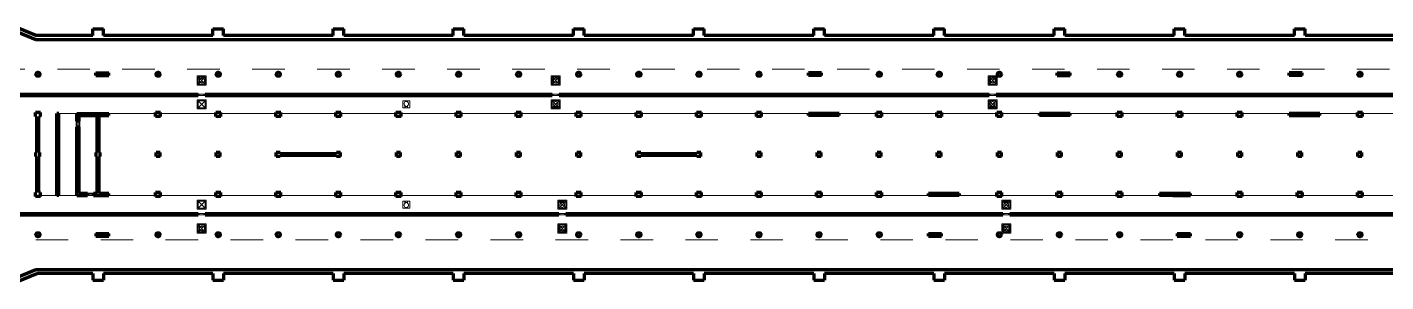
# Model space of a CAD drawing. Header units: metres. Extents: x 1807 to 3745, y 842 to 1968.
# Drawn here: x 2671.4 to 2874.9, y 1402.9 to 1441.1 of the extents above; entities that cross this region are included whole.
import ezdxf

# ---------------------------------------------------------------- set-up
doc = ezdxf.new("R2010")
doc.units = ezdxf.units.M
doc.header["$MEASUREMENT"] = 0
doc.linetypes.add('DGN2', pattern=[9.732586, 4.866293, -4.866293])
doc.layers.add('Level 1', color=7, linetype='Continuous', lineweight=0)

msp = doc.modelspace()

# ---------------------------------------------------------------- linework, layer by layer
at = {"layer": 'Level 1', "color": 7, "linetype": 'Continuous', "lineweight": 70}
for p, q in [((2669.8, 1441.05), (2672.82, 1439.8)), ((2681.2, 1440.8), (2682.8, 1440.8)), ((2681.2, 1439.8), (2681.2, 1440.8)), ((2682.8, 1439.8), (2682.8, 1440.8)), ((2699.2, 1440.8), (2700.8, 1440.8)), ((2699.2, 1439.8), (2699.2, 1440.8)), ((2700.8, 1439.8), (2700.8, 1440.8)), ((2717.2, 1440.8), (2718.8, 1440.8)), ((2717.2, 1439.8), (2717.2, 1440.8)), ((2718.8, 1439.8), (2718.8, 1440.8)), ((2735.2, 1440.8), (2736.8, 1440.8)), ((2735.2, 1439.8), (2735.2, 1440.8)), ((2736.8, 1439.8), (2736.8, 1440.8)), ((2753.2, 1440.8), (2754.8, 1440.8)), ((2753.2, 1439.8), (2753.2, 1440.8)), ((2754.8, 1439.8), (2754.8, 1440.8)), ((2771.2, 1440.8), (2772.8, 1440.8)), ((2771.2, 1439.8), (2771.2, 1440.8)), ((2772.8, 1439.8), (2772.8, 1440.8)), ((2789.2, 1440.8), (2790.8, 1440.8)), ((2789.2, 1439.8), (2789.2, 1440.8)), ((2790.8, 1439.8), (2790.8, 1440.8)), ((2807.2, 1440.8), (2808.8, 1440.8)), ((2807.2, 1439.8), (2807.2, 1440.8)), ((2808.8, 1439.8), (2808.8, 1440.8)), ((2825.2, 1440.8), (2826.8, 1440.8)), ((2825.2, 1439.8), (2825.2, 1440.8)), ((2826.8, 1439.8), (2826.8, 1440.8)), ((2843.2, 1440.8), (2844.8, 1440.8)), ((2843.2, 1439.8), (2843.2, 1440.8)), ((2844.8, 1439.8), (2844.8, 1440.8)), ((2861.2, 1440.8), (2862.8, 1440.8)), ((2861.2, 1439.8), (2861.2, 1440.8)), ((2862.8, 1439.8), (2862.8, 1440.8)), ((2669.46, 1440.54), (2672.7, 1439.2)), ((2672.7, 1439.2), (2734.97, 1439.2)), ((2672.7, 1439.2), (2734.97, 1439.2)), ((2681.2, 1439.8), (2672.82, 1439.8)), ((2699.2, 1439.8), (2682.8, 1439.8)), ((2717.2, 1439.8), (2700.8, 1439.8)), ((2735.2, 1439.8), (2718.8, 1439.8)), ((2734.97, 1439.2), (2842.97, 1439.2)), ((2734.97, 1439.2), (2842.97, 1439.2)), ((2753.2, 1439.8), (2736.8, 1439.8)), ((2771.2, 1439.8), (2754.8, 1439.8)), ((2789.2, 1439.8), (2772.8, 1439.8)), ((2807.2, 1439.8), (2790.8, 1439.8)), ((2825.2, 1439.8), (2808.8, 1439.8)), ((2843.2, 1439.8), (2826.8, 1439.8)), ((2842.97, 1439.2), (2952, 1439.2)), ((2842.97, 1439.2), (2952, 1439.2)), ((2861.2, 1439.8), (2844.8, 1439.8)), ((2879.2, 1439.8), (2862.8, 1439.8)), ((2681.65, 1434.2), (2683.61, 1434.2)), ((2681.65, 1433.8), (2681.65, 1434.2)), ((2681.65, 1433.8), (2683.61, 1433.8)), ((2683.61, 1433.8), (2683.61, 1434.2)), ((2788.39, 1433.8), (2788.39, 1434.2)), ((2790.35, 1434.2), (2788.39, 1434.2)), ((2790.35, 1433.8), (2788.39, 1433.8)), ((2790.35, 1433.8), (2790.35, 1434.2)), ((2825.65, 1434.2), (2827.61, 1434.2)), ((2825.65, 1433.8), (2825.65, 1434.2)), ((2825.65, 1433.8), (2827.61, 1433.8)), ((2827.61, 1433.8), (2827.61, 1434.2)), ((2860.39, 1433.8), (2860.39, 1434.2)), ((2862.35, 1434.2), (2860.39, 1434.2)), ((2862.35, 1433.8), (2860.39, 1433.8)), ((2862.35, 1433.8), (2862.35, 1434.2)), ((2666.5, 1431.05), (2697, 1431.05)), ((2666.5, 1430.85), (2697, 1430.85)), ((2697, 1430.85), (2697, 1431.05)), ((2698.05, 1431.05), (2734.97, 1431.05)), ((2698.05, 1430.85), (2698.05, 1431.05)), ((2698.05, 1430.85), (2734.97, 1430.85)), ((2734.97, 1431.05), (2750, 1431.05)), ((2734.97, 1430.85), (2750, 1430.85)), ((2750, 1430.85), (2750, 1431.05)), ((2751.05, 1430.85), (2751.05, 1431.05)), ((2751.05, 1431.05), (2815.45, 1431.05)), ((2751.05, 1430.85), (2815.45, 1430.85)), ((2815.45, 1430.85), (2815.45, 1431.05)), ((2816.5, 1430.85), (2816.5, 1431.05)), ((2816.5, 1431.05), (2842.97, 1431.05)), ((2816.5, 1430.85), (2842.97, 1430.85)), ((2842.97, 1431.05), (2887.45, 1431.05)), ((2842.97, 1430.85), (2887.45, 1430.85)), ((2672.62, 1427.7), (2672.62, 1428.3)), ((2673.38, 1428.3), (2672.62, 1428.3)), ((2672.85, 1427.7), (2672.62, 1427.7)), ((2672.85, 1422.3), (2672.85, 1427.7)), ((2673.15, 1422.3), (2673.15, 1427.7)), ((2673.38, 1427.7), (2673.15, 1427.7)), ((2673.38, 1427.7), (2673.38, 1428.3)), ((2676.15, 1428.15), (2675.85, 1428.15)), ((2675.85, 1415.85), (2675.85, 1428.15)), ((2676.15, 1415.85), (2676.15, 1428.15)), ((2678.85, 1427), (2678.85, 1428.15)), ((2678.85, 1428.15), (2683.61, 1428.15)), ((2679.15, 1427), (2678.85, 1427)), ((2679.15, 1427), (2679.15, 1427.85)), ((2679.15, 1427.85), (2681.85, 1427.85)), ((2681.85, 1422.3), (2681.85, 1427.85)), ((2682.15, 1427.85), (2683.61, 1427.85)), ((2682.15, 1422.3), (2682.15, 1427.85)), ((2683.61, 1427.85), (2683.61, 1428.15)), ((2691.38, 1428.3), (2690.62, 1428.3)), ((2690.62, 1427.7), (2690.62, 1428.3)), ((2691.38, 1427.7), (2690.62, 1427.7)), ((2691.38, 1427.7), (2691.38, 1428.3)), ((2699.62, 1427.7), (2699.62, 1428.3)), ((2700.38, 1428.3), (2699.62, 1428.3)), ((2700.38, 1427.7), (2699.62, 1427.7)), ((2700.38, 1427.7), (2700.38, 1428.3)), ((2709.38, 1428.3), (2708.62, 1428.3)), ((2708.62, 1427.7), (2708.62, 1428.3)), ((2709.38, 1427.7), (2708.62, 1427.7)), ((2709.38, 1427.7), (2709.38, 1428.3)), ((2718.38, 1428.3), (2717.62, 1428.3)), ((2717.62, 1427.7), (2717.62, 1428.3)), ((2718.38, 1427.7), (2717.62, 1427.7)), ((2718.38, 1427.7), (2718.38, 1428.3)), ((2726.62, 1427.7), (2726.62, 1428.3)), ((2727.38, 1428.3), (2726.62, 1428.3)), ((2727.38, 1427.7), (2726.62, 1427.7)), ((2727.38, 1427.7), (2727.38, 1428.3)), ((2736.38, 1428.3), (2735.62, 1428.3)), ((2735.62, 1427.7), (2735.62, 1428.3)), ((2736.38, 1427.7), (2735.62, 1427.7)), ((2736.38, 1427.7), (2736.38, 1428.3)), ((2744.62, 1427.7), (2744.62, 1428.3)), ((2745.38, 1428.3), (2744.62, 1428.3)), ((2745.38, 1427.7), (2744.62, 1427.7)), ((2745.38, 1427.7), (2745.38, 1428.3)), ((2754.38, 1428.3), (2753.62, 1428.3)), ((2753.62, 1427.7), (2753.62, 1428.3)), ((2754.38, 1427.7), (2753.62, 1427.7)), ((2754.38, 1427.7), (2754.38, 1428.3)), ((2763.38, 1428.3), (2762.62, 1428.3)), ((2762.62, 1427.7), (2762.62, 1428.3)), ((2763.38, 1427.7), (2762.62, 1427.7)), ((2763.38, 1427.7), (2763.38, 1428.3)), ((2771.62, 1427.7), (2771.62, 1428.3)), ((2772.38, 1428.3), (2771.62, 1428.3)), ((2772.38, 1427.7), (2771.62, 1427.7)), ((2772.38, 1427.7), (2772.38, 1428.3)), ((2780.62, 1427.7), (2780.62, 1428.3)), ((2781.38, 1428.3), (2780.62, 1428.3)), ((2781.38, 1427.7), (2780.62, 1427.7)), ((2781.38, 1427.7), (2781.38, 1428.3)), ((2788.39, 1427.85), (2788.39, 1428.15)), ((2793, 1428.15), (2788.39, 1428.15)), ((2793, 1427.85), (2788.39, 1427.85)), ((2793, 1427.85), (2793, 1428.15)), ((2799.38, 1428.3), (2798.62, 1428.3)), ((2798.62, 1427.7), (2798.62, 1428.3)), ((2799.38, 1427.7), (2798.62, 1427.7)), ((2799.38, 1427.7), (2799.38, 1428.3)), ((2807.62, 1427.7), (2807.62, 1428.3)), ((2808.38, 1428.3), (2807.62, 1428.3)), ((2808.38, 1427.7), (2807.62, 1427.7)), ((2808.38, 1427.7), (2808.38, 1428.3)), ((2816.62, 1427.7), (2816.62, 1428.3)), ((2817.38, 1428.3), (2816.62, 1428.3)), ((2817.38, 1427.7), (2816.62, 1427.7)), ((2817.38, 1427.7), (2817.38, 1428.3)), ((2827.61, 1428.15), (2823, 1428.15)), ((2823, 1427.85), (2823, 1428.15)), ((2827.61, 1427.85), (2823, 1427.85)), ((2827.61, 1427.85), (2827.61, 1428.15)), ((2835.38, 1428.3), (2834.62, 1428.3)), ((2834.62, 1427.7), (2834.62, 1428.3)), ((2835.38, 1427.7), (2834.62, 1427.7)), ((2835.38, 1427.7), (2835.38, 1428.3)), ((2844.38, 1428.3), (2843.62, 1428.3)), ((2843.62, 1427.7), (2843.62, 1428.3)), ((2844.38, 1427.7), (2843.62, 1427.7)), ((2844.38, 1427.7), (2844.38, 1428.3)), ((2852.62, 1427.7), (2852.62, 1428.3)), ((2853.38, 1428.3), (2852.62, 1428.3)), ((2853.38, 1427.7), (2852.62, 1427.7)), ((2853.38, 1427.7), (2853.38, 1428.3)), ((2860.39, 1427.85), (2860.39, 1428.15)), ((2865, 1428.15), (2860.39, 1428.15)), ((2860.39, 1427.85), (2865, 1427.85)), ((2865, 1427.85), (2865, 1428.15)), ((2871.38, 1428.3), (2870.62, 1428.3)), ((2870.62, 1427.7), (2870.62, 1428.3)), ((2871.38, 1427.7), (2870.62, 1427.7)), ((2871.38, 1427.7), (2871.38, 1428.3)), ((2679.15, 1426.1), (2678.85, 1426.1)), ((2678.85, 1415.85), (2678.85, 1426.1)), ((2679.15, 1416.15), (2679.15, 1426.1)), ((2672.85, 1422.3), (2672.7, 1422.3)), ((2672.7, 1421.7), (2672.7, 1422.3)), ((2672.85, 1421.7), (2672.7, 1421.7)), ((2672.85, 1416.3), (2672.85, 1421.7)), ((2673.3, 1422.3), (2673.15, 1422.3)), ((2673.15, 1416.3), (2673.15, 1421.7)), ((2673.3, 1421.7), (2673.15, 1421.7)), ((2673.3, 1421.7), (2673.3, 1422.3)), ((2681.85, 1422.3), (2681.7, 1422.3)), ((2681.7, 1421.7), (2681.7, 1422.3)), ((2681.85, 1421.7), (2681.7, 1421.7)), ((2681.85, 1416.15), (2681.85, 1421.7)), ((2682.3, 1422.3), (2682.15, 1422.3)), ((2682.15, 1416.15), (2682.15, 1421.7)), ((2682.3, 1421.7), (2682.15, 1421.7)), ((2682.3, 1421.7), (2682.3, 1422.3)), ((2691.3, 1422.3), (2690.7, 1422.3)), ((2690.7, 1421.7), (2690.7, 1422.3)), ((2691.3, 1421.7), (2690.7, 1421.7)), ((2691.3, 1421.7), (2691.3, 1422.3)), ((2700.3, 1422.3), (2699.7, 1422.3)), ((2699.7, 1421.7), (2699.7, 1422.3)), ((2700.3, 1421.7), (2699.7, 1421.7)), ((2700.3, 1421.7), (2700.3, 1422.3)), ((2709.3, 1422.3), (2708.7, 1422.3)), ((2708.7, 1421.7), (2708.7, 1422.3)), ((2709.3, 1421.7), (2708.7, 1421.7)), ((2709.3, 1422.15), (2709.3, 1422.3)), ((2709.3, 1422.15), (2717.7, 1422.15)), ((2717.7, 1421.85), (2709.3, 1421.85)), ((2709.3, 1421.7), (2709.3, 1421.85)), ((2717.7, 1422.15), (2717.7, 1422.3)), ((2718.3, 1422.3), (2717.7, 1422.3)), ((2717.7, 1421.7), (2717.7, 1421.85)), ((2718.3, 1421.7), (2717.7, 1421.7)), ((2718.3, 1421.7), (2718.3, 1422.3)), ((2727.3, 1422.3), (2726.7, 1422.3)), ((2726.7, 1421.7), (2726.7, 1422.3)), ((2727.3, 1421.7), (2726.7, 1421.7)), ((2727.3, 1421.7), (2727.3, 1422.3)), ((2736.3, 1422.3), (2735.7, 1422.3)), ((2735.7, 1421.7), (2735.7, 1422.3)), ((2736.3, 1421.7), (2735.7, 1421.7)), ((2736.3, 1421.7), (2736.3, 1422.3)), ((2744.7, 1421.7), (2744.7, 1422.3)), ((2745.3, 1422.3), (2744.7, 1422.3)), ((2745.3, 1421.7), (2744.7, 1421.7)), ((2745.3, 1421.7), (2745.3, 1422.3)), ((2753.7, 1421.7), (2753.7, 1422.3)), ((2754.3, 1422.3), (2753.7, 1422.3)), ((2754.3, 1421.7), (2753.7, 1421.7)), ((2754.3, 1421.7), (2754.3, 1422.3)), ((2762.7, 1421.7), (2762.7, 1422.3)), ((2763.3, 1422.3), (2762.7, 1422.3)), ((2763.3, 1421.7), (2762.7, 1421.7)), ((2763.3, 1422.15), (2763.3, 1422.3)), ((2763.3, 1422.15), (2771.7, 1422.15)), ((2763.3, 1421.7), (2763.3, 1421.85)), ((2771.7, 1421.85), (2763.3, 1421.85)), ((2772.3, 1422.3), (2771.7, 1422.3)), ((2771.7, 1422.15), (2771.7, 1422.3)), ((2771.7, 1421.7), (2771.7, 1421.85)), ((2772.3, 1421.7), (2771.7, 1421.7)), ((2772.3, 1421.7), (2772.3, 1422.3)), ((2780.7, 1421.7), (2780.7, 1422.3)), ((2781.3, 1422.3), (2780.7, 1422.3)), ((2781.3, 1421.7), (2780.7, 1421.7)), ((2781.3, 1421.7), (2781.3, 1422.3)), ((2789.7, 1421.7), (2789.7, 1422.3)), ((2790.3, 1422.3), (2789.7, 1422.3)), ((2790.3, 1421.7), (2789.7, 1421.7)), ((2790.3, 1421.7), (2790.3, 1422.3)), ((2798.7, 1421.7), (2798.7, 1422.3)), ((2799.3, 1422.3), (2798.7, 1422.3)), ((2799.3, 1421.7), (2798.7, 1421.7)), ((2799.3, 1421.7), (2799.3, 1422.3)), ((2807.7, 1421.7), (2807.7, 1422.3)), ((2808.3, 1422.3), (2807.7, 1422.3)), ((2808.3, 1421.7), (2807.7, 1421.7)), ((2808.3, 1421.7), (2808.3, 1422.3)), ((2816.7, 1421.7), (2816.7, 1422.3)), ((2817.3, 1422.3), (2816.7, 1422.3)), ((2817.3, 1421.7), (2816.7, 1421.7)), ((2817.3, 1421.7), (2817.3, 1422.3)), ((2825.7, 1421.7), (2825.7, 1422.3)), ((2826.3, 1422.3), (2825.7, 1422.3)), ((2826.3, 1421.7), (2825.7, 1421.7)), ((2826.3, 1421.7), (2826.3, 1422.3)), ((2834.7, 1421.7), (2834.7, 1422.3)), ((2835.3, 1422.3), (2834.7, 1422.3)), ((2835.3, 1421.7), (2834.7, 1421.7)), ((2835.3, 1421.7), (2835.3, 1422.3)), ((2844.3, 1422.3), (2843.7, 1422.3)), ((2843.7, 1421.7), (2843.7, 1422.3)), ((2844.3, 1421.7), (2843.7, 1421.7)), ((2844.3, 1421.7), (2844.3, 1422.3)), ((2852.7, 1421.7), (2852.7, 1422.3)), ((2853.3, 1422.3), (2852.7, 1422.3)), ((2853.3, 1421.7), (2852.7, 1421.7)), ((2853.3, 1421.7), (2853.3, 1422.3)), ((2861.7, 1421.7), (2861.7, 1422.3)), ((2862.3, 1422.3), (2861.7, 1422.3)), ((2862.3, 1421.7), (2861.7, 1421.7)), ((2862.3, 1421.7), (2862.3, 1422.3)), ((2870.7, 1421.7), (2870.7, 1422.3)), ((2871.3, 1422.3), (2870.7, 1422.3)), ((2871.3, 1421.7), (2870.7, 1421.7)), ((2871.3, 1421.7), (2871.3, 1422.3)), ((2672.85, 1416.3), (2672.62, 1416.3)), ((2672.62, 1415.7), (2672.62, 1416.3)), ((2673.38, 1415.7), (2672.62, 1415.7)), ((2673.38, 1416.3), (2673.15, 1416.3)), ((2673.38, 1415.7), (2673.38, 1416.3)), ((2676.15, 1415.85), (2675.85, 1415.85)), ((2678.85, 1415.85), (2680.43, 1415.85)), ((2680.43, 1416.15), (2679.15, 1416.15)), ((2680.43, 1415.85), (2680.43, 1416.15)), ((2681.32, 1415.85), (2681.32, 1416.15)), ((2681.85, 1416.15), (2681.32, 1416.15)), ((2681.32, 1415.85), (2683.61, 1415.85)), ((2683.61, 1416.15), (2682.15, 1416.15)), ((2683.61, 1415.85), (2683.61, 1416.15)), ((2691.38, 1416.3), (2690.62, 1416.3)), ((2690.62, 1415.7), (2690.62, 1416.3)), ((2691.38, 1415.7), (2690.62, 1415.7)), ((2691.38, 1415.7), (2691.38, 1416.3)), ((2699.62, 1415.7), (2699.62, 1416.3)), ((2700.38, 1416.3), (2699.62, 1416.3)), ((2700.38, 1415.7), (2699.62, 1415.7)), ((2700.38, 1415.7), (2700.38, 1416.3)), ((2709.38, 1416.3), (2708.62, 1416.3)), ((2708.62, 1415.7), (2708.62, 1416.3)), ((2709.38, 1415.7), (2708.62, 1415.7)), ((2709.38, 1415.7), (2709.38, 1416.3)), ((2718.38, 1416.3), (2717.62, 1416.3)), ((2717.62, 1415.7), (2717.62, 1416.3)), ((2718.38, 1415.7), (2717.62, 1415.7)), ((2718.38, 1415.7), (2718.38, 1416.3)), ((2726.62, 1415.7), (2726.62, 1416.3)), ((2727.38, 1416.3), (2726.62, 1416.3)), ((2727.38, 1415.7), (2726.62, 1415.7)), ((2727.38, 1415.7), (2727.38, 1416.3)), ((2735.62, 1415.7), (2735.62, 1416.3)), ((2736.38, 1416.3), (2735.62, 1416.3)), ((2736.38, 1415.7), (2735.62, 1415.7)), ((2736.38, 1415.7), (2736.38, 1416.3)), ((2744.62, 1415.7), (2744.62, 1416.3)), ((2745.38, 1416.3), (2744.62, 1416.3)), ((2745.38, 1415.7), (2744.62, 1415.7)), ((2745.38, 1415.7), (2745.38, 1416.3)), ((2754.38, 1416.3), (2753.62, 1416.3)), ((2753.62, 1415.7), (2753.62, 1416.3)), ((2754.38, 1415.7), (2753.62, 1415.7)), ((2754.38, 1415.7), (2754.38, 1416.3)), ((2763.38, 1416.3), (2762.62, 1416.3)), ((2762.62, 1415.7), (2762.62, 1416.3)), ((2763.38, 1415.7), (2762.62, 1415.7)), ((2763.38, 1415.7), (2763.38, 1416.3)), ((2771.62, 1415.7), (2771.62, 1416.3)), ((2772.38, 1416.3), (2771.62, 1416.3)), ((2772.38, 1415.7), (2771.62, 1415.7)), ((2772.38, 1415.7), (2772.38, 1416.3)), ((2780.62, 1415.7), (2780.62, 1416.3)), ((2781.38, 1416.3), (2780.62, 1416.3)), ((2781.38, 1415.7), (2780.62, 1415.7)), ((2781.38, 1415.7), (2781.38, 1416.3)), ((2790.38, 1416.3), (2789.62, 1416.3)), ((2789.62, 1415.7), (2789.62, 1416.3)), ((2790.38, 1415.7), (2789.62, 1415.7)), ((2790.38, 1415.7), (2790.38, 1416.3)), ((2799.38, 1416.3), (2798.62, 1416.3)), ((2798.62, 1415.7), (2798.62, 1416.3)), ((2799.38, 1415.7), (2798.62, 1415.7)), ((2799.38, 1415.7), (2799.38, 1416.3)), ((2806.39, 1415.85), (2806.39, 1416.15)), ((2811, 1416.15), (2806.39, 1416.15)), ((2811, 1415.85), (2806.39, 1415.85)), ((2811, 1416.15), (2811, 1415.85)), ((2816.62, 1415.7), (2816.62, 1416.3)), ((2817.38, 1416.3), (2816.62, 1416.3)), ((2817.38, 1415.7), (2816.62, 1415.7)), ((2817.38, 1415.7), (2817.38, 1416.3)), ((2826.38, 1416.3), (2825.62, 1416.3)), ((2825.62, 1415.7), (2825.62, 1416.3)), ((2826.38, 1415.7), (2825.62, 1415.7)), ((2826.38, 1415.7), (2826.38, 1416.3)), ((2835.38, 1416.3), (2834.62, 1416.3)), ((2834.62, 1415.7), (2834.62, 1416.3)), ((2835.38, 1415.7), (2834.62, 1415.7)), ((2835.38, 1415.7), (2835.38, 1416.3)), ((2842.97, 1416.15), (2841, 1416.15)), ((2841, 1416.15), (2841, 1415.85)), ((2842.97, 1415.85), (2841, 1415.85)), ((2845.61, 1416.15), (2842.97, 1416.15)), ((2842.97, 1415.85), (2845.61, 1415.85)), ((2845.61, 1415.85), (2845.61, 1416.15)), ((2852.62, 1415.7), (2852.62, 1416.3)), ((2853.38, 1416.3), (2852.62, 1416.3)), ((2853.38, 1415.7), (2852.62, 1415.7)), ((2853.38, 1415.7), (2853.38, 1416.3)), ((2861.62, 1415.7), (2861.62, 1416.3)), ((2862.38, 1416.3), (2861.62, 1416.3)), ((2862.38, 1415.7), (2861.62, 1415.7)), ((2862.38, 1415.7), (2862.38, 1416.3)), ((2871.38, 1416.3), (2870.62, 1416.3)), ((2870.62, 1415.7), (2870.62, 1416.3)), ((2871.38, 1415.7), (2870.62, 1415.7)), ((2871.38, 1415.7), (2871.38, 1416.3)), ((2667, 1413.15), (2697, 1413.15)), ((2667, 1412.95), (2697, 1412.95)), ((2697, 1412.95), (2697, 1413.15)), ((2698.05, 1413.15), (2734.97, 1413.15)), ((2698.05, 1412.95), (2698.05, 1413.15)), ((2698.05, 1412.95), (2734.97, 1412.95)), ((2734.97, 1413.15), (2751, 1413.15)), ((2734.97, 1412.95), (2751, 1412.95)), ((2751, 1412.95), (2751, 1413.15)), ((2752.05, 1412.95), (2752.05, 1413.15)), ((2752.05, 1413.15), (2817.5, 1413.15)), ((2752.05, 1412.95), (2817.5, 1412.95)), ((2817.5, 1412.95), (2817.5, 1413.15)), ((2818.55, 1412.95), (2818.55, 1413.15)), ((2818.55, 1413.15), (2842.97, 1413.15)), ((2818.55, 1412.95), (2842.97, 1412.95)), ((2842.97, 1413.15), (2889.5, 1413.15)), ((2842.97, 1412.95), (2889.5, 1412.95)), ((2681.65, 1410.2), (2681.65, 1409.8)), ((2681.65, 1410.2), (2683.61, 1410.2)), ((2681.65, 1409.8), (2683.61, 1409.8)), ((2683.61, 1409.8), (2683.61, 1410.2)), ((2806.39, 1409.8), (2806.39, 1410.2)), ((2806.39, 1410.2), (2808.35, 1410.2)), ((2806.39, 1409.8), (2808.35, 1409.8)), ((2808.35, 1409.8), (2808.35, 1410.2)), ((2843.65, 1410.2), (2845.61, 1410.2)), ((2843.65, 1410.2), (2843.65, 1409.8)), ((2843.65, 1409.8), (2845.61, 1409.8)), ((2845.61, 1409.8), (2845.61, 1410.2)), ((2669.46, 1403.46), (2672.7, 1404.8)), ((2669.8, 1402.95), (2672.82, 1404.2)), ((2672.7, 1404.8), (2734.97, 1404.8)), ((2672.7, 1404.8), (2734.97, 1404.8)), ((2681.2, 1404.2), (2672.82, 1404.2)), ((2681.2, 1404.2), (2681.2, 1403.2)), ((2699.2, 1404.2), (2682.8, 1404.2)), ((2682.8, 1404.2), (2682.8, 1403.2)), ((2699.2, 1404.2), (2699.2, 1403.2)), ((2700.8, 1404.2), (2700.8, 1403.2)), ((2717.2, 1404.2), (2700.8, 1404.2)), ((2717.2, 1404.2), (2717.2, 1403.2)), ((2718.8, 1404.2), (2718.8, 1403.2)), ((2735.2, 1404.2), (2718.8, 1404.2)), ((2734.97, 1404.8), (2842.97, 1404.8)), ((2734.97, 1404.8), (2842.97, 1404.8)), ((2735.2, 1404.2), (2735.2, 1403.2)), ((2736.8, 1404.2), (2736.8, 1403.2)), ((2753.2, 1404.2), (2736.8, 1404.2)), ((2753.2, 1404.2), (2753.2, 1403.2)), ((2754.8, 1404.2), (2754.8, 1403.2)), ((2771.2, 1404.2), (2754.8, 1404.2)), ((2771.2, 1404.2), (2771.2, 1403.2)), ((2772.8, 1404.2), (2772.8, 1403.2)), ((2789.2, 1404.2), (2772.8, 1404.2)), ((2789.2, 1404.2), (2789.2, 1403.2)), ((2790.8, 1404.2), (2790.8, 1403.2)), ((2807.2, 1404.2), (2790.8, 1404.2)), ((2807.2, 1404.2), (2807.2, 1403.2)), ((2808.8, 1404.2), (2808.8, 1403.2)), ((2825.2, 1404.2), (2808.8, 1404.2)), ((2825.2, 1404.2), (2825.2, 1403.2)), ((2826.8, 1404.2), (2826.8, 1403.2)), ((2843.2, 1404.2), (2826.8, 1404.2)), ((2842.97, 1404.8), (2952, 1404.8)), ((2842.97, 1404.8), (2952, 1404.8)), ((2843.2, 1404.2), (2843.2, 1403.2)), ((2844.8, 1404.2), (2844.8, 1403.2)), ((2861.2, 1404.2), (2844.8, 1404.2)), ((2861.2, 1404.2), (2861.2, 1403.2)), ((2862.8, 1404.2), (2862.8, 1403.2)), ((2879.2, 1404.2), (2862.8, 1404.2)), ((2681.2, 1403.2), (2682.8, 1403.2)), ((2699.2, 1403.2), (2700.8, 1403.2)), ((2717.2, 1403.2), (2718.8, 1403.2)), ((2735.2, 1403.2), (2736.8, 1403.2)), ((2753.2, 1403.2), (2754.8, 1403.2)), ((2771.2, 1403.2), (2772.8, 1403.2)), ((2789.2, 1403.2), (2790.8, 1403.2)), ((2807.2, 1403.2), (2808.8, 1403.2)), ((2825.2, 1403.2), (2826.8, 1403.2)), ((2843.2, 1403.2), (2844.8, 1403.2)), ((2861.2, 1403.2), (2862.8, 1403.2))]:
    msp.add_line(p, q, dxfattribs=at)
at = {"layer": 'Level 1', "color": 7, "linetype": 'Continuous', "lineweight": 13}
for p, q in [((2672.7, 1439.2), (2669.46, 1440.54)), ((2672.7, 1439.2), (3243.25, 1439.2)), ((2672.7, 1404.8), (2669.46, 1403.46)), ((2672.7, 1404.8), (3243.25, 1404.8))]:
    msp.add_line(p, q, dxfattribs=at)
at = {"layer": 'Level 1', "color": 7, "linetype": 'DGN2', "lineweight": 0}
for p, q in [((3079.81, 1434.79), (2653.2, 1434.79)), ((2698.2, 1433.75), (2696.85, 1433.75)), ((2696.85, 1433.75), (2696.85, 1432.4)), ((2697, 1432.55), (2698.05, 1433.6)), ((2698.05, 1432.55), (2697, 1433.6)), ((2698.05, 1433.6), (2697, 1433.6)), ((2697, 1433.6), (2697, 1432.55)), ((2697.01, 1432.54), (2697.01, 1433.59)), ((2697.01, 1433.59), (2698.04, 1433.59)), ((2698.04, 1433.59), (2698.04, 1432.54)), ((2698.05, 1432.55), (2698.05, 1433.6)), ((2698.2, 1432.4), (2698.2, 1433.75)), ((2751.2, 1433.75), (2749.85, 1433.75)), ((2749.85, 1433.75), (2749.85, 1432.4)), ((2750, 1432.55), (2751.05, 1433.6)), ((2751.05, 1432.55), (2750, 1433.6)), ((2751.05, 1433.6), (2750, 1433.6)), ((2750, 1433.6), (2750, 1432.55)), ((2750.01, 1432.54), (2750.01, 1433.59)), ((2750.01, 1433.59), (2751.04, 1433.59)), ((2751.04, 1433.59), (2751.04, 1432.54)), ((2751.05, 1432.55), (2751.05, 1433.6)), ((2751.2, 1432.4), (2751.2, 1433.75)), ((2816.65, 1433.75), (2815.3, 1433.75)), ((2815.3, 1433.75), (2815.3, 1432.4)), ((2815.45, 1432.55), (2816.5, 1433.6)), ((2816.5, 1432.55), (2815.45, 1433.6)), ((2816.5, 1433.6), (2815.45, 1433.6)), ((2815.45, 1433.6), (2815.45, 1432.55)), ((2815.46, 1432.54), (2815.46, 1433.59)), ((2815.46, 1433.59), (2816.49, 1433.59)), ((2816.49, 1433.59), (2816.49, 1432.54)), ((2816.5, 1432.55), (2816.5, 1433.6)), ((2816.65, 1432.4), (2816.65, 1433.75)), ((2696.85, 1432.4), (2698.2, 1432.4)), ((2697, 1432.55), (2698.05, 1432.55)), ((2698.04, 1432.54), (2697.01, 1432.54)), ((2749.85, 1432.4), (2751.2, 1432.4)), ((2750, 1432.55), (2751.05, 1432.55)), ((2751.04, 1432.54), (2750.01, 1432.54)), ((2815.3, 1432.4), (2816.65, 1432.4)), ((2815.45, 1432.55), (2816.5, 1432.55)), ((2816.49, 1432.54), (2815.46, 1432.54)), ((2698.2, 1430.17), (2696.85, 1430.17)), ((2696.85, 1430.17), (2696.85, 1428.83)), ((2696.85, 1428.83), (2698.2, 1428.83)), ((2697, 1428.97), (2698.05, 1430.03)), ((2698.05, 1428.97), (2697, 1430.03)), ((2698.05, 1430.03), (2697, 1430.03)), ((2697, 1430.03), (2697, 1428.97)), ((2697, 1428.97), (2698.05, 1428.97)), ((2698.05, 1428.97), (2698.05, 1430.03)), ((2698.2, 1428.83), (2698.2, 1430.17)), ((2727.65, 1430.02), (2728.7, 1430.02)), ((2727.65, 1428.99), (2727.65, 1430.02)), ((2728.7, 1428.99), (2727.65, 1428.99)), ((2728.7, 1430.02), (2728.7, 1428.99)), ((2751.2, 1430.17), (2749.85, 1430.17)), ((2749.85, 1430.17), (2749.85, 1428.83)), ((2749.85, 1428.83), (2751.2, 1428.83)), ((2750, 1428.97), (2751.05, 1430.03)), ((2751.05, 1428.97), (2750, 1430.03)), ((2751.05, 1430.03), (2750, 1430.03)), ((2750, 1430.03), (2750, 1428.97)), ((2750, 1430.03), (2751.05, 1430.03)), ((2750, 1428.97), (2750, 1430.03)), ((2750, 1428.97), (2751.05, 1428.97)), ((2751.05, 1428.97), (2750, 1428.97)), ((2751.05, 1428.97), (2751.05, 1430.03)), ((2751.05, 1430.03), (2751.05, 1428.97)), ((2751.2, 1428.83), (2751.2, 1430.17)), ((2816.65, 1430.17), (2815.3, 1430.17)), ((2815.3, 1430.17), (2815.3, 1428.83)), ((2815.3, 1428.83), (2816.65, 1428.83)), ((2815.45, 1428.97), (2816.5, 1430.03)), ((2816.5, 1428.97), (2815.45, 1430.03)), ((2816.5, 1430.03), (2815.45, 1430.03)), ((2815.45, 1430.03), (2815.45, 1428.97)), ((2815.45, 1430.03), (2816.5, 1430.03)), ((2815.45, 1428.97), (2815.45, 1430.03)), ((2815.45, 1428.97), (2816.5, 1428.97)), ((2816.5, 1428.97), (2815.45, 1428.97)), ((2816.5, 1428.97), (2816.5, 1430.03)), ((2816.5, 1430.03), (2816.5, 1428.97)), ((2816.65, 1428.83), (2816.65, 1430.17)), ((2696.85, 1413.83), (2696.85, 1415.17)), ((2696.85, 1415.17), (2698.2, 1415.17)), ((2697, 1415.03), (2698.05, 1413.97)), ((2698.05, 1415.03), (2697, 1413.97)), ((2697, 1413.97), (2697, 1415.03)), ((2697, 1415.03), (2698.05, 1415.03)), ((2698.05, 1415.03), (2698.05, 1413.97)), ((2698.2, 1415.17), (2698.2, 1413.83)), ((2727.65, 1413.97), (2727.65, 1415.01)), ((2727.65, 1415.01), (2728.7, 1415.01)), ((2728.7, 1415.01), (2728.7, 1413.97)), ((2750.85, 1413.83), (2750.85, 1415.17)), ((2750.85, 1415.17), (2752.2, 1415.17)), ((2751, 1415.03), (2752.05, 1413.97)), ((2752.05, 1415.03), (2751, 1413.97)), ((2751, 1413.97), (2751, 1415.03)), ((2751, 1415.03), (2752.05, 1415.03)), ((2751, 1413.97), (2751, 1415.03)), ((2751, 1415.03), (2752.05, 1415.03)), ((2752.05, 1415.03), (2752.05, 1413.97)), ((2752.05, 1415.03), (2752.05, 1413.97)), ((2752.2, 1415.17), (2752.2, 1413.83)), ((2818.7, 1415.17), (2817.35, 1415.17)), ((2817.35, 1415.17), (2817.35, 1413.83)), ((2817.5, 1413.97), (2818.55, 1415.03)), ((2818.55, 1413.97), (2817.5, 1415.03)), ((2818.55, 1415.03), (2817.5, 1415.03)), ((2817.5, 1415.03), (2817.5, 1413.97)), ((2817.5, 1413.97), (2817.5, 1415.03)), ((2817.5, 1415.03), (2818.55, 1415.03)), ((2818.55, 1413.97), (2818.55, 1415.03)), ((2818.55, 1415.03), (2818.55, 1413.97)), ((2818.7, 1413.83), (2818.7, 1415.17)), ((2698.2, 1413.83), (2696.85, 1413.83)), ((2698.05, 1413.97), (2697, 1413.97)), ((2728.7, 1413.97), (2727.65, 1413.97)), ((2752.2, 1413.83), (2750.85, 1413.83)), ((2752.05, 1413.97), (2751, 1413.97)), ((2752.05, 1413.97), (2751, 1413.97)), ((2817.35, 1413.83), (2818.7, 1413.83)), ((2817.5, 1413.97), (2818.55, 1413.97)), ((2818.55, 1413.97), (2817.5, 1413.97)), ((2696.85, 1410.25), (2696.85, 1411.6)), ((2696.85, 1411.6), (2698.2, 1411.6)), ((2698.2, 1410.25), (2696.85, 1410.25)), ((2697, 1411.45), (2698.05, 1410.4)), ((2698.05, 1411.45), (2697, 1410.4)), ((2697, 1410.4), (2697, 1411.45)), ((2697, 1411.45), (2698.05, 1411.45)), ((2698.05, 1410.4), (2697, 1410.4)), ((2697.01, 1410.41), (2697.01, 1411.46)), ((2697.01, 1411.46), (2698.04, 1411.46)), ((2698.04, 1410.41), (2697.01, 1410.41)), ((2698.04, 1411.46), (2698.04, 1410.41)), ((2698.05, 1411.45), (2698.05, 1410.4)), ((2698.2, 1411.6), (2698.2, 1410.25)), ((2750.85, 1410.25), (2750.85, 1411.6)), ((2750.85, 1411.6), (2752.2, 1411.6)), ((2752.2, 1410.25), (2750.85, 1410.25)), ((2751, 1411.45), (2752.05, 1410.4)), ((2752.05, 1411.45), (2751, 1410.4)), ((2751, 1410.4), (2751, 1411.45)), ((2751, 1411.45), (2752.05, 1411.45)), ((2752.05, 1410.4), (2751, 1410.4)), ((2751.01, 1410.41), (2751.01, 1411.46)), ((2751.01, 1411.46), (2752.04, 1411.46)), ((2752.04, 1410.41), (2751.01, 1410.41)), ((2752.04, 1411.46), (2752.04, 1410.41)), ((2752.05, 1411.45), (2752.05, 1410.4)), ((2752.2, 1411.6), (2752.2, 1410.25)), ((2818.7, 1411.6), (2817.35, 1411.6)), ((2817.35, 1411.6), (2817.35, 1410.25)), ((2817.35, 1410.25), (2818.7, 1410.25)), ((2817.5, 1410.4), (2818.55, 1411.45)), ((2818.55, 1410.4), (2817.5, 1411.45)), ((2818.55, 1411.45), (2817.5, 1411.45)), ((2817.5, 1411.45), (2817.5, 1410.4)), ((2817.5, 1410.4), (2818.55, 1410.4)), ((2817.51, 1410.41), (2817.51, 1411.46)), ((2817.51, 1411.46), (2818.54, 1411.46)), ((2818.54, 1410.41), (2817.51, 1410.41)), ((2818.54, 1411.46), (2818.54, 1410.41)), ((2818.55, 1410.4), (2818.55, 1411.45)), ((2818.7, 1410.25), (2818.7, 1411.6)), ((2653.2, 1409.21), (3079.81, 1409.21))]:
    msp.add_line(p, q, dxfattribs=at)
at = {"layer": 'Level 1', "color": 7, "linetype": 'Continuous', "lineweight": 0}
for p, q in [((2697.32, 1433.27), (2697.01, 1433.27)), ((2697.01, 1433.26), (2697.01, 1433.27)), ((2697.32, 1433.26), (2697.01, 1433.26)), ((2697.32, 1432.88), (2697.01, 1432.88)), ((2697.01, 1432.87), (2697.01, 1432.88)), ((2697.32, 1432.87), (2697.01, 1432.87)), ((2697.21, 1433.27), (2697.18, 1433.27)), ((2697.18, 1433.27), (2697.18, 1433.26)), ((2697.18, 1433.26), (2697.18, 1432.88)), ((2697.18, 1433.26), (2697.21, 1433.26)), ((2697.18, 1432.87), (2697.18, 1432.88)), ((2697.18, 1432.88), (2697.21, 1432.88)), ((2697.21, 1432.87), (2697.18, 1432.87)), ((2697.2, 1433.26), (2697.2, 1432.88)), ((2697.21, 1433.26), (2697.21, 1433.27)), ((2697.21, 1432.88), (2697.21, 1432.87)), ((2750.32, 1433.27), (2750.01, 1433.27)), ((2750.01, 1433.26), (2750.01, 1433.27)), ((2750.32, 1433.26), (2750.01, 1433.26)), ((2750.32, 1432.88), (2750.01, 1432.88)), ((2750.01, 1432.87), (2750.01, 1432.88)), ((2750.32, 1432.87), (2750.01, 1432.87)), ((2750.21, 1433.27), (2750.18, 1433.27)), ((2750.18, 1433.27), (2750.18, 1433.26)), ((2750.18, 1433.26), (2750.18, 1432.88)), ((2750.18, 1433.26), (2750.21, 1433.26)), ((2750.18, 1432.87), (2750.18, 1432.88)), ((2750.18, 1432.88), (2750.21, 1432.88)), ((2750.21, 1432.87), (2750.18, 1432.87)), ((2750.2, 1433.26), (2750.2, 1432.88)), ((2750.21, 1433.26), (2750.21, 1433.27)), ((2750.21, 1432.88), (2750.21, 1432.87)), ((2815.77, 1433.27), (2815.46, 1433.27)), ((2815.46, 1433.26), (2815.46, 1433.27)), ((2815.77, 1433.26), (2815.46, 1433.26)), ((2815.77, 1432.88), (2815.46, 1432.88)), ((2815.46, 1432.87), (2815.46, 1432.88)), ((2815.77, 1432.87), (2815.46, 1432.87)), ((2815.66, 1433.27), (2815.63, 1433.27)), ((2815.63, 1433.27), (2815.63, 1433.26)), ((2815.63, 1433.26), (2815.63, 1432.88)), ((2815.63, 1433.26), (2815.66, 1433.26)), ((2815.63, 1432.87), (2815.63, 1432.88)), ((2815.63, 1432.88), (2815.66, 1432.88)), ((2815.66, 1432.87), (2815.63, 1432.87)), ((2815.65, 1433.26), (2815.65, 1432.88)), ((2815.66, 1433.26), (2815.66, 1433.27)), ((2815.66, 1432.88), (2815.66, 1432.87)), ((2697, 1431.05), (2698.05, 1431.05)), ((2698.05, 1430.85), (2697, 1430.85)), ((2750, 1431.05), (2751.05, 1431.05)), ((2751.05, 1430.85), (2750, 1430.85)), ((2815.45, 1431.05), (2816.5, 1431.05)), ((2816.5, 1430.85), (2815.45, 1430.85)), ((2727.97, 1429.3), (2727.97, 1428.99)), ((2727.98, 1429.19), (2727.97, 1429.19)), ((2727.97, 1429.19), (2727.97, 1429.16)), ((2727.97, 1429.16), (2727.98, 1429.16)), ((2727.98, 1428.99), (2727.97, 1428.99)), ((2727.98, 1429.31), (2727.98, 1428.99)), ((2727.98, 1429.19), (2728.36, 1429.19)), ((2727.98, 1429.16), (2727.98, 1429.19)), ((2727.98, 1429.17), (2728.36, 1429.17)), ((2728.36, 1429.31), (2728.36, 1428.99)), ((2728.36, 1429.19), (2728.37, 1429.19)), ((2728.36, 1429.16), (2728.36, 1429.19)), ((2728.37, 1429.16), (2728.36, 1429.16)), ((2728.37, 1428.99), (2728.36, 1428.99)), ((2728.37, 1429.3), (2728.37, 1428.99)), ((2728.37, 1429.19), (2728.37, 1429.16)), ((2750.32, 1429.28), (2750.32, 1428.97)), ((2750.34, 1429.17), (2750.32, 1429.17)), ((2750.32, 1429.17), (2750.32, 1429.14)), ((2750.32, 1429.14), (2750.34, 1429.14)), ((2750.34, 1428.97), (2750.32, 1428.97)), ((2750.34, 1429.29), (2750.34, 1428.97)), ((2750.34, 1429.17), (2750.72, 1429.17)), ((2750.34, 1429.14), (2750.34, 1429.17)), ((2750.34, 1429.15), (2750.72, 1429.15)), ((2750.72, 1429.29), (2750.72, 1428.97)), ((2750.72, 1429.28), (2750.72, 1428.97)), ((2750.72, 1429.17), (2750.72, 1429.17)), ((2750.72, 1429.17), (2750.72, 1429.14)), ((2750.72, 1429.14), (2750.72, 1429.17)), ((2750.72, 1429.14), (2750.72, 1429.14)), ((2750.72, 1428.97), (2750.72, 1428.97)), ((2815.78, 1429.29), (2815.78, 1428.97)), ((2815.78, 1429.28), (2815.78, 1428.97)), ((2815.78, 1429.17), (2816.16, 1429.17)), ((2815.78, 1429.17), (2815.78, 1429.17)), ((2815.78, 1429.17), (2815.78, 1429.14)), ((2815.78, 1429.14), (2815.78, 1429.17)), ((2815.78, 1429.15), (2816.16, 1429.15)), ((2815.78, 1429.14), (2815.78, 1429.14)), ((2815.78, 1428.97), (2815.78, 1428.97)), ((2816.16, 1429.29), (2816.16, 1428.97)), ((2816.16, 1429.17), (2816.18, 1429.17)), ((2816.16, 1429.14), (2816.16, 1429.17)), ((2816.18, 1429.14), (2816.16, 1429.14)), ((2816.18, 1428.97), (2816.16, 1428.97)), ((2816.18, 1429.28), (2816.18, 1428.97)), ((2816.18, 1429.17), (2816.18, 1429.14)), ((2676.15, 1428.15), (2678.85, 1428.15)), ((2683.61, 1428.15), (2690.62, 1428.15)), ((2691.38, 1428.15), (2699.62, 1428.15)), ((2700.38, 1428.15), (2708.62, 1428.15)), ((2709.38, 1428.15), (2717.62, 1428.15)), ((2718.38, 1428.15), (2726.62, 1428.15)), ((2727.38, 1428.15), (2734.97, 1428.15)), ((2734.97, 1428.15), (2735.62, 1428.15)), ((2736.38, 1428.15), (2744.62, 1428.15)), ((2745.38, 1428.15), (2753.62, 1428.15)), ((2754.38, 1428.15), (2762.62, 1428.15)), ((2763.38, 1428.15), (2771.62, 1428.15)), ((2772.38, 1428.15), (2780.62, 1428.15)), ((2781.38, 1428.15), (2788.39, 1428.15)), ((2793, 1428.15), (2798.62, 1428.15)), ((2799.38, 1428.15), (2807.62, 1428.15)), ((2808.38, 1428.15), (2816.62, 1428.15)), ((2817.38, 1428.15), (2823, 1428.15)), ((2827.61, 1428.15), (2834.62, 1428.15)), ((2835.38, 1428.15), (2842.97, 1428.15)), ((2842.97, 1428.15), (2843.62, 1428.15)), ((2844.38, 1428.15), (2852.62, 1428.15)), ((2853.38, 1428.15), (2860.39, 1428.15)), ((2865, 1428.15), (2870.62, 1428.15)), ((2871.38, 1428.15), (2879.62, 1428.15)), ((2673.38, 1415.85), (2675.85, 1415.85)), ((2676.15, 1415.85), (2678.85, 1415.85)), ((2680.43, 1415.85), (2681.32, 1415.85)), ((2683.61, 1415.85), (2690.62, 1415.85)), ((2691.38, 1415.85), (2699.62, 1415.85)), ((2700.38, 1415.85), (2708.62, 1415.85)), ((2709.38, 1415.85), (2717.62, 1415.85)), ((2718.38, 1415.85), (2726.62, 1415.85)), ((2727.38, 1415.85), (2734.97, 1415.85)), ((2727.97, 1414.7), (2727.97, 1415.01)), ((2727.97, 1415.01), (2727.98, 1415.01)), ((2727.97, 1414.81), (2727.97, 1414.84)), ((2727.97, 1414.84), (2727.98, 1414.84)), ((2727.98, 1414.81), (2727.97, 1414.81)), ((2727.98, 1414.69), (2727.98, 1415.01)), ((2727.98, 1414.84), (2727.98, 1414.81)), ((2728.36, 1414.83), (2727.98, 1414.83)), ((2728.36, 1414.81), (2727.98, 1414.81)), ((2728.36, 1414.69), (2728.36, 1415.01)), ((2728.36, 1415.01), (2728.37, 1415.01)), ((2728.37, 1414.84), (2728.36, 1414.84)), ((2728.36, 1414.84), (2728.36, 1414.81)), ((2728.36, 1414.81), (2728.37, 1414.81)), ((2728.37, 1414.7), (2728.37, 1415.01)), ((2728.37, 1414.81), (2728.37, 1414.84)), ((2734.97, 1415.85), (2735.62, 1415.85)), ((2736.38, 1415.85), (2744.62, 1415.85)), ((2745.38, 1415.85), (2753.62, 1415.85)), ((2751.32, 1414.72), (2751.32, 1415.03)), ((2751.32, 1415.03), (2751.34, 1415.03)), ((2751.32, 1414.83), (2751.32, 1414.86)), ((2751.32, 1414.86), (2751.34, 1414.86)), ((2751.34, 1414.83), (2751.32, 1414.83)), ((2751.34, 1414.71), (2751.34, 1415.03)), ((2751.34, 1414.86), (2751.34, 1414.83)), ((2751.72, 1414.85), (2751.34, 1414.85)), ((2751.72, 1414.83), (2751.34, 1414.83)), ((2751.72, 1414.71), (2751.72, 1415.03)), ((2751.72, 1414.72), (2751.72, 1415.03)), ((2751.72, 1415.03), (2751.72, 1415.03)), ((2751.72, 1414.83), (2751.72, 1414.86)), ((2751.72, 1414.86), (2751.72, 1414.86)), ((2751.72, 1414.86), (2751.72, 1414.83)), ((2751.72, 1414.83), (2751.72, 1414.83)), ((2754.38, 1415.85), (2762.62, 1415.85)), ((2763.38, 1415.85), (2771.62, 1415.85)), ((2772.38, 1415.85), (2780.62, 1415.85)), ((2781.38, 1415.85), (2789.62, 1415.85)), ((2790.38, 1415.85), (2798.62, 1415.85)), ((2799.38, 1415.85), (2806.39, 1415.85)), ((2811, 1415.85), (2816.62, 1415.85)), ((2817.38, 1415.85), (2825.62, 1415.85)), ((2817.82, 1414.72), (2817.82, 1415.03)), ((2817.82, 1415.03), (2817.84, 1415.03)), ((2817.82, 1414.83), (2817.82, 1414.86)), ((2817.82, 1414.86), (2817.84, 1414.86)), ((2817.84, 1414.83), (2817.82, 1414.83)), ((2817.84, 1414.71), (2817.84, 1415.03)), ((2817.84, 1414.86), (2817.84, 1414.83)), ((2818.22, 1414.85), (2817.84, 1414.85)), ((2818.22, 1414.83), (2817.84, 1414.83)), ((2818.22, 1414.71), (2818.22, 1415.03)), ((2818.22, 1414.72), (2818.22, 1415.03)), ((2818.22, 1415.03), (2818.22, 1415.03)), ((2818.22, 1414.83), (2818.22, 1414.86)), ((2818.22, 1414.86), (2818.22, 1414.86)), ((2818.22, 1414.86), (2818.22, 1414.83)), ((2818.22, 1414.83), (2818.22, 1414.83)), ((2826.38, 1415.85), (2834.62, 1415.85)), ((2835.38, 1415.85), (2841, 1415.85)), ((2845.61, 1415.85), (2852.62, 1415.85)), ((2853.38, 1415.85), (2861.62, 1415.85)), ((2862.38, 1415.85), (2870.62, 1415.85)), ((2871.38, 1415.85), (2878.39, 1415.85)), ((2697, 1413.15), (2698.05, 1413.15)), ((2697, 1412.95), (2698.05, 1412.95)), ((2751, 1413.15), (2752.05, 1413.15)), ((2751, 1412.95), (2752.05, 1412.95)), ((2817.5, 1413.15), (2818.55, 1413.15)), ((2817.5, 1412.95), (2818.55, 1412.95)), ((2697.32, 1411.13), (2697.01, 1411.13)), ((2697.01, 1411.12), (2697.01, 1411.13)), ((2697.32, 1411.12), (2697.01, 1411.12)), ((2697.32, 1410.74), (2697.01, 1410.74)), ((2697.01, 1410.73), (2697.01, 1410.74)), ((2697.32, 1410.73), (2697.01, 1410.73)), ((2697.21, 1411.13), (2697.18, 1411.13)), ((2697.18, 1411.13), (2697.18, 1411.12)), ((2697.18, 1411.12), (2697.18, 1410.74)), ((2697.18, 1411.12), (2697.21, 1411.12)), ((2697.18, 1410.73), (2697.18, 1410.74)), ((2697.18, 1410.74), (2697.21, 1410.74)), ((2697.21, 1410.73), (2697.18, 1410.73)), ((2697.2, 1411.12), (2697.2, 1410.74)), ((2697.21, 1411.12), (2697.21, 1411.13)), ((2697.21, 1410.74), (2697.21, 1410.73)), ((2751.32, 1411.13), (2751.01, 1411.13)), ((2751.01, 1411.12), (2751.01, 1411.13)), ((2751.32, 1411.12), (2751.01, 1411.12)), ((2751.32, 1410.74), (2751.01, 1410.74)), ((2751.01, 1410.73), (2751.01, 1410.74)), ((2751.32, 1410.73), (2751.01, 1410.73)), ((2751.21, 1411.13), (2751.18, 1411.13)), ((2751.18, 1411.13), (2751.18, 1411.12)), ((2751.18, 1411.12), (2751.18, 1410.74)), ((2751.18, 1411.12), (2751.21, 1411.12)), ((2751.18, 1410.73), (2751.18, 1410.74)), ((2751.18, 1410.74), (2751.21, 1410.74)), ((2751.21, 1410.73), (2751.18, 1410.73)), ((2751.2, 1411.12), (2751.2, 1410.74)), ((2751.21, 1411.12), (2751.21, 1411.13)), ((2751.21, 1410.74), (2751.21, 1410.73)), ((2817.82, 1411.13), (2817.51, 1411.13)), ((2817.51, 1411.12), (2817.51, 1411.13)), ((2817.82, 1411.12), (2817.51, 1411.12)), ((2817.82, 1410.74), (2817.51, 1410.74)), ((2817.51, 1410.73), (2817.51, 1410.74)), ((2817.82, 1410.73), (2817.51, 1410.73)), ((2817.71, 1411.13), (2817.68, 1411.13)), ((2817.68, 1411.13), (2817.68, 1411.12)), ((2817.68, 1411.12), (2817.68, 1410.74)), ((2817.68, 1411.12), (2817.71, 1411.12)), ((2817.68, 1410.73), (2817.68, 1410.74)), ((2817.68, 1410.74), (2817.71, 1410.74)), ((2817.71, 1410.73), (2817.68, 1410.73)), ((2817.7, 1411.12), (2817.7, 1410.74)), ((2817.71, 1411.12), (2817.71, 1411.13)), ((2817.71, 1410.74), (2817.71, 1410.73))]:
    msp.add_line(p, q, dxfattribs=at)
at = {"layer": 'Level 1', "color": 7, "linetype": 'Continuous', "lineweight": 40}
for p, q in [((2678.85, 1426.1), (2678.85, 1427)), ((2679.15, 1427), (2679.15, 1426.1)), ((2765, 1422.15), (2765, 1422.05)), ((2765, 1421.94), (2765, 1421.85)), ((2769.5, 1422.15), (2769.5, 1422.04)), ((2769.5, 1421.95), (2769.5, 1421.85))]:
    msp.add_line(p, q, dxfattribs=at)
at = {"layer": 'Level 1', "color": 7, "linetype": 'DGN2', "lineweight": 40}
msp.add_line((2680.43, 1416.15), (2681.32, 1416.15), dxfattribs=at)
at = {"layer": 'Level 1', "color": 7, "linetype": 'Continuous', "lineweight": 70}
for centre in [(2673, 1434), (2691, 1434), (2700, 1434), (2709, 1434), (2718, 1434), (2727, 1434), (2736, 1434), (2745, 1434), (2754, 1434), (2763, 1434), (2772, 1434), (2781, 1434), (2799, 1434), (2808, 1434), (2817, 1434), (2835, 1434), (2844, 1434), (2853, 1434), (2871, 1434), (2673, 1410), (2691, 1410), (2700, 1410), (2709, 1410), (2718, 1410), (2727, 1410), (2736, 1410), (2745, 1410), (2754, 1410), (2763, 1410), (2772, 1410), (2781, 1410), (2790, 1410), (2799, 1410), (2817, 1410), (2826, 1410), (2835, 1410), (2853, 1410), (2862, 1410), (2871, 1410)]:
    msp.add_circle(centre, 0.3, dxfattribs=at)
at = {"layer": 'Level 1', "color": 7, "linetype": 'Continuous', "lineweight": 0}
for centre, radius, start, end in [((2697.6, 1433.07), 0.35, 214.8497, 145.1501), ((2697.6, 1433.07), 0.34, 213.9745, 146.0255), ((2750.6, 1433.07), 0.35, 214.8497, 145.1501), ((2750.6, 1433.07), 0.34, 213.9745, 146.0255), ((2816.05, 1433.07), 0.35, 214.8497, 145.1501), ((2816.05, 1433.07), 0.34, 213.9745, 146.0255), ((2728.17, 1429.59), 0.35, 304.8497, 235.1501), ((2728.17, 1429.59), 0.34, 303.9745, 236.0255), ((2750.53, 1429.57), 0.35, 304.8497, 235.1501), ((2750.53, 1429.57), 0.34, 303.9745, 236.0255), ((2815.97, 1429.57), 0.35, 304.8497, 235.1501), ((2815.97, 1429.57), 0.34, 303.9745, 236.0255), ((2728.17, 1414.41), 0.35, 124.8497, 55.1501), ((2728.17, 1414.41), 0.34, 123.9745, 56.0255), ((2751.53, 1414.43), 0.35, 124.8497, 55.1501), ((2751.53, 1414.43), 0.34, 123.9745, 56.0255), ((2818.03, 1414.43), 0.35, 124.8497, 55.1501), ((2818.03, 1414.43), 0.34, 123.9745, 56.0255), ((2697.6, 1410.93), 0.35, 214.8497, 145.1501), ((2697.6, 1410.93), 0.34, 213.9745, 146.0255), ((2751.6, 1410.93), 0.35, 214.8497, 145.1501), ((2751.6, 1410.93), 0.34, 213.9745, 146.0255), ((2818.1, 1410.93), 0.35, 214.8497, 145.1501), ((2818.1, 1410.93), 0.34, 213.9745, 146.0255)]:
    msp.add_arc(centre, radius, start, end, dxfattribs=at)

doc.saveas('drawing.dxf')
